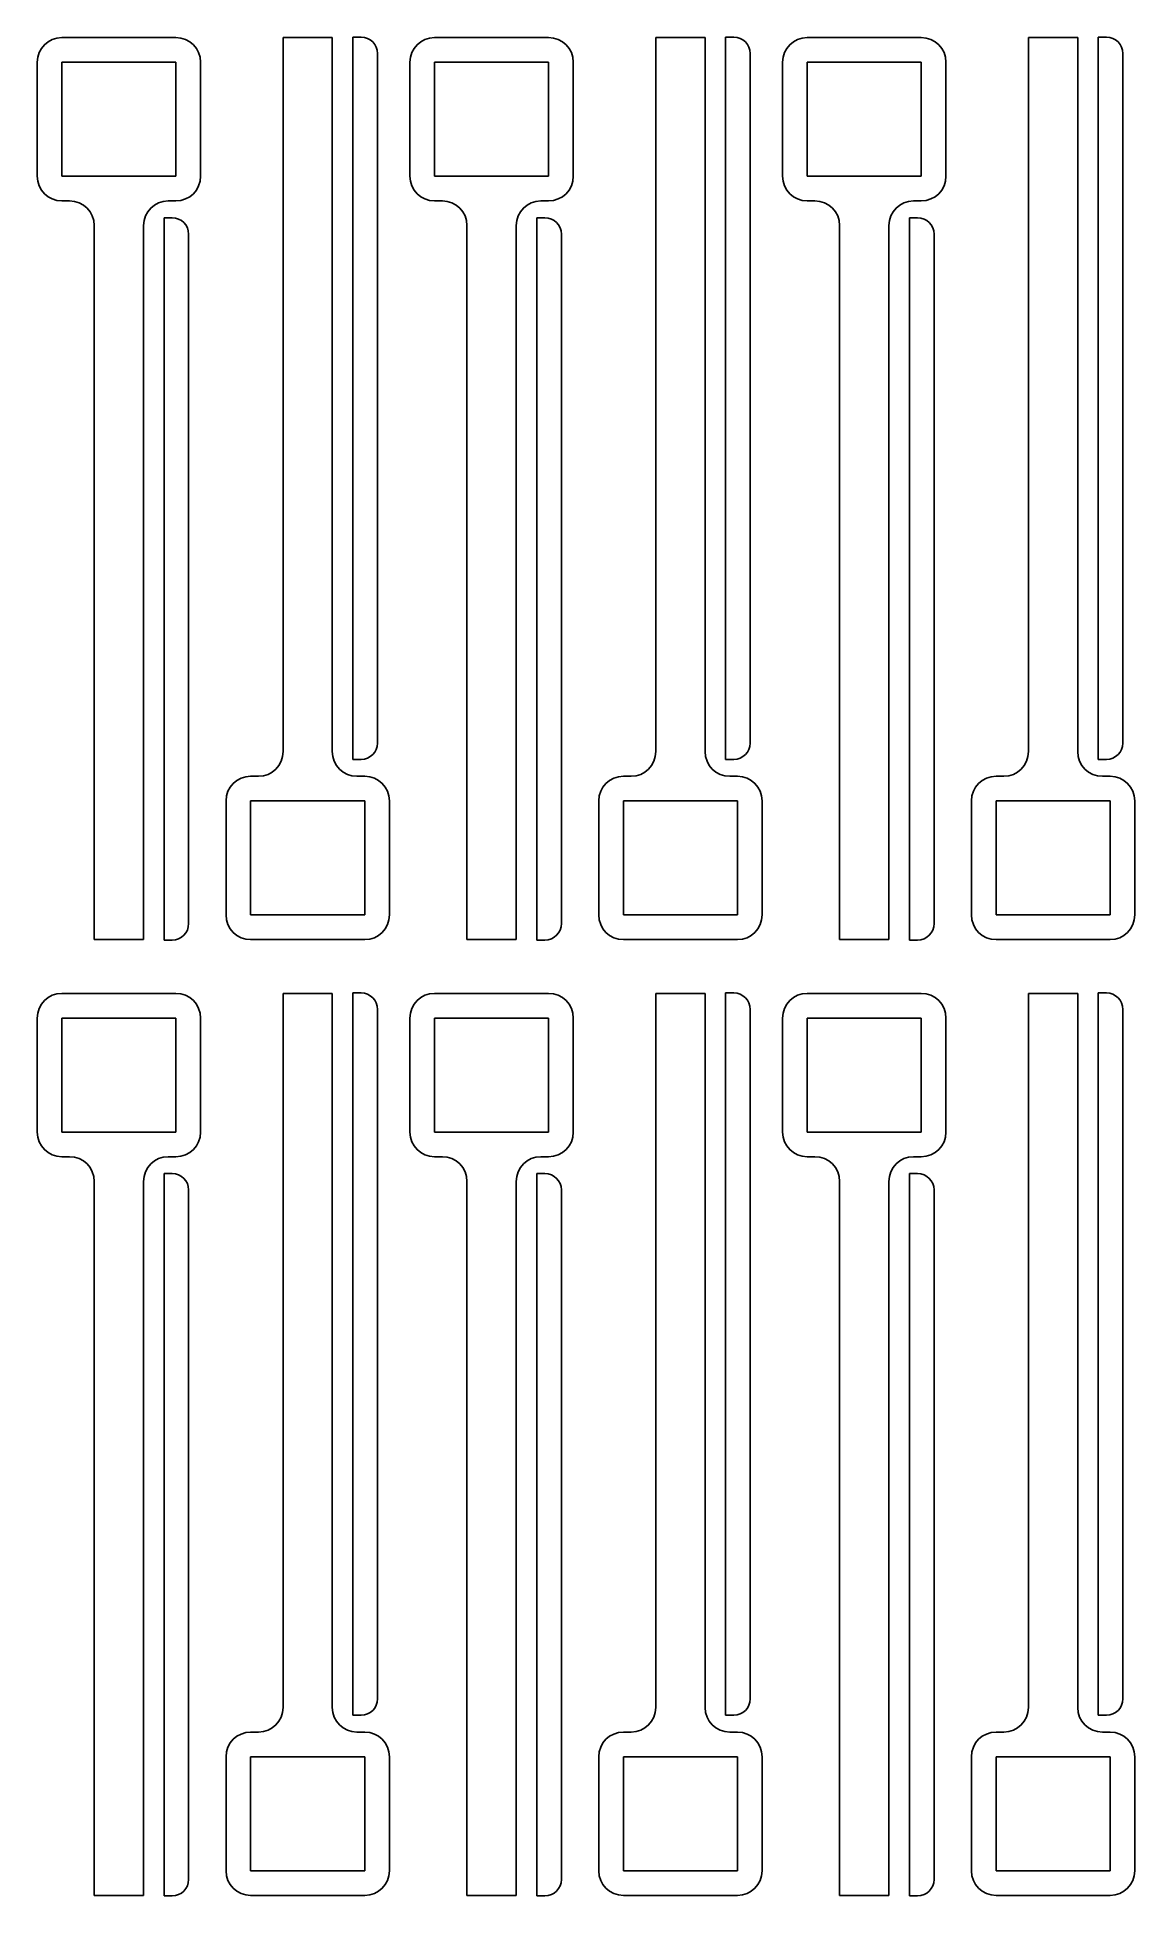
# Model space of a CAD drawing. Header units: millimetres. Extents: x 17 to 151, y -176 to 50.
import ezdxf

# ---------------------------------------------------------------- set-up
doc = ezdxf.new("R2010")
doc.units = ezdxf.units.MM
doc.layers.get('0').update_dxf_attribs({"linetype": 'CONTINUOUS', "lineweight": 25, "true_color": 0xffffff})

msp = doc.modelspace()

# ---------------------------------------------------------------- linework, layer by layer
for p, q in [((33.95, 49.95), (20.05, 49.95)), ((47, 49.95), (53, 49.95)), ((47, -37.05), (47, 49.95)), ((53, 49.95), (53, -37.05)), ((55.5, 50), (56.5, 50)), ((55.5, -38), (55.5, 50)), ((79.35, 49.95), (65.45, 49.95)), ((92.4, 49.95), (98.4, 49.95)), ((92.4, -37.05), (92.4, 49.95)), ((98.4, 49.95), (98.4, -37.05)), ((100.9, 50), (101.9, 50)), ((100.9, -38), (100.9, 50)), ((124.74, 49.95), (110.84, 49.95)), ((137.79, 49.95), (143.79, 49.95)), ((137.79, -37.05), (137.79, 49.95)), ((143.79, 49.95), (143.79, -37.05)), ((146.29, 50), (147.29, 50)), ((146.29, -38), (146.29, 50)), ((58.5, 48), (58.5, -36)), ((103.9, 48), (103.9, -36)), ((149.29, 48), (149.29, -36)), ((17.05, 46.95), (17.05, 33.05)), ((33.95, 46.95), (20.05, 46.95)), ((20.05, 46.95), (20.05, 33.05)), ((33.95, 33.05), (33.95, 46.95)), ((36.95, 33.05), (36.95, 46.95)), ((62.45, 46.95), (62.45, 33.05)), ((79.35, 46.95), (65.45, 46.95)), ((65.45, 46.95), (65.45, 33.05)), ((79.35, 33.05), (79.35, 46.95)), ((82.35, 33.05), (82.35, 46.95)), ((107.84, 46.95), (107.84, 33.05)), ((124.74, 46.95), (110.84, 46.95)), ((110.84, 46.95), (110.84, 33.05)), ((124.74, 33.05), (124.74, 46.95)), ((127.74, 33.05), (127.74, 46.95)), ((20.05, 33.05), (33.95, 33.05)), ((65.45, 33.05), (79.35, 33.05)), ((110.84, 33.05), (124.74, 33.05)), ((20.05, 30.05), (21, 30.05)), ((33, 30.05), (33.95, 30.05)), ((65.45, 30.05), (66.4, 30.05)), ((78.4, 30.05), (79.35, 30.05)), ((110.84, 30.05), (111.79, 30.05)), ((123.79, 30.05), (124.74, 30.05)), ((33.5, 28), (32.5, 28)), ((32.5, 28), (32.5, -60)), ((78.9, 28), (77.9, 28)), ((77.9, 28), (77.9, -60)), ((124.29, 28), (123.29, 28)), ((123.29, 28), (123.29, -60)), ((24, 27.05), (24, -59.95)), ((30, -59.95), (30, 27.05)), ((35.5, -58), (35.5, 26)), ((69.4, 27.05), (69.4, -59.95)), ((75.4, -59.95), (75.4, 27.05)), ((80.9, -58), (80.9, 26)), ((114.79, 27.05), (114.79, -59.95)), ((120.79, -59.95), (120.79, 27.05)), ((126.29, -58), (126.29, 26)), ((56.5, -38), (55.5, -38)), ((101.9, -38), (100.9, -38)), ((147.29, -38), (146.29, -38)), ((43.05, -40.05), (44, -40.05)), ((56, -40.05), (56.95, -40.05)), ((88.45, -40.05), (89.4, -40.05)), ((101.4, -40.05), (102.35, -40.05)), ((133.84, -40.05), (134.79, -40.05)), ((146.79, -40.05), (147.74, -40.05)), ((40.05, -56.95), (40.05, -43.05)), ((43.05, -43.05), (56.95, -43.05)), ((43.05, -56.95), (43.05, -43.05)), ((56.95, -43.05), (56.95, -56.95)), ((59.95, -43.05), (59.95, -56.95)), ((85.45, -56.95), (85.45, -43.05)), ((88.45, -43.05), (102.35, -43.05)), ((88.45, -56.95), (88.45, -43.05)), ((102.35, -43.05), (102.35, -56.95)), ((105.35, -43.05), (105.35, -56.95)), ((130.84, -56.95), (130.84, -43.05)), ((133.84, -43.05), (147.74, -43.05)), ((133.84, -56.95), (133.84, -43.05)), ((147.74, -43.05), (147.74, -56.95)), ((150.74, -43.05), (150.74, -56.95)), ((56.95, -56.95), (43.05, -56.95)), ((102.35, -56.95), (88.45, -56.95)), ((147.74, -56.95), (133.84, -56.95)), ((24, -59.95), (30, -59.95)), ((32.5, -60), (33.5, -60)), ((56.95, -59.95), (43.05, -59.95)), ((69.4, -59.95), (75.4, -59.95)), ((77.9, -60), (78.9, -60)), ((102.35, -59.95), (88.45, -59.95)), ((114.79, -59.95), (120.79, -59.95)), ((123.29, -60), (124.29, -60)), ((147.74, -59.95), (133.84, -59.95)), ((33.95, -66.5), (20.05, -66.5)), ((47, -66.5), (53, -66.5)), ((47, -153.5), (47, -66.5)), ((53, -66.5), (53, -153.5)), ((55.5, -66.45), (56.5, -66.45)), ((55.5, -154.45), (55.5, -66.45)), ((79.35, -66.5), (65.45, -66.5)), ((92.4, -66.5), (98.4, -66.5)), ((92.4, -153.5), (92.4, -66.5)), ((98.4, -66.5), (98.4, -153.5)), ((100.9, -66.45), (101.9, -66.45)), ((100.9, -154.45), (100.9, -66.45)), ((124.74, -66.5), (110.84, -66.5)), ((137.79, -66.5), (143.79, -66.5)), ((137.79, -153.5), (137.79, -66.5)), ((143.79, -66.5), (143.79, -153.5)), ((146.29, -66.45), (147.29, -66.45)), ((146.29, -154.45), (146.29, -66.45)), ((17.05, -69.5), (17.05, -83.4)), ((33.95, -69.5), (20.05, -69.5)), ((20.05, -69.5), (20.05, -83.4)), ((33.95, -83.4), (33.95, -69.5)), ((36.95, -83.4), (36.95, -69.5)), ((58.5, -68.45), (58.5, -152.45)), ((62.45, -69.5), (62.45, -83.4)), ((79.35, -69.5), (65.45, -69.5)), ((65.45, -69.5), (65.45, -83.4)), ((79.35, -83.4), (79.35, -69.5)), ((82.35, -83.4), (82.35, -69.5)), ((103.9, -68.45), (103.9, -152.45)), ((107.84, -69.5), (107.84, -83.4)), ((124.74, -69.5), (110.84, -69.5)), ((110.84, -69.5), (110.84, -83.4)), ((124.74, -83.4), (124.74, -69.5)), ((127.74, -83.4), (127.74, -69.5)), ((149.29, -68.45), (149.29, -152.45)), ((20.05, -83.4), (33.95, -83.4)), ((65.45, -83.4), (79.35, -83.4)), ((110.84, -83.4), (124.74, -83.4)), ((20.05, -86.4), (21, -86.4)), ((33, -86.4), (33.95, -86.4)), ((65.45, -86.4), (66.4, -86.4)), ((78.4, -86.4), (79.35, -86.4)), ((110.84, -86.4), (111.79, -86.4)), ((123.79, -86.4), (124.74, -86.4)), ((24, -89.4), (24, -176.4)), ((30, -176.4), (30, -89.4)), ((33.5, -88.45), (32.5, -88.45)), ((32.5, -88.45), (32.5, -176.45)), ((35.5, -174.45), (35.5, -90.45)), ((69.4, -89.4), (69.4, -176.4)), ((75.4, -176.4), (75.4, -89.4)), ((78.9, -88.45), (77.9, -88.45)), ((77.9, -88.45), (77.9, -176.45)), ((80.9, -174.45), (80.9, -90.45)), ((114.79, -89.4), (114.79, -176.4)), ((120.79, -176.4), (120.79, -89.4)), ((124.29, -88.45), (123.29, -88.45)), ((123.29, -88.45), (123.29, -176.45)), ((126.29, -174.45), (126.29, -90.45)), ((56.5, -154.45), (55.5, -154.45)), ((101.9, -154.45), (100.9, -154.45)), ((147.29, -154.45), (146.29, -154.45)), ((43.05, -156.5), (44, -156.5)), ((56, -156.5), (56.95, -156.5)), ((88.45, -156.5), (89.4, -156.5)), ((101.4, -156.5), (102.35, -156.5)), ((133.84, -156.5), (134.79, -156.5)), ((146.79, -156.5), (147.74, -156.5)), ((40.05, -173.4), (40.05, -159.5)), ((43.05, -159.5), (56.95, -159.5)), ((43.05, -173.4), (43.05, -159.5)), ((56.95, -159.5), (56.95, -173.4)), ((59.95, -159.5), (59.95, -173.4)), ((85.45, -173.4), (85.45, -159.5)), ((88.45, -159.5), (102.35, -159.5)), ((88.45, -173.4), (88.45, -159.5)), ((102.35, -159.5), (102.35, -173.4)), ((105.35, -159.5), (105.35, -173.4)), ((130.84, -173.4), (130.84, -159.5)), ((133.84, -159.5), (147.74, -159.5)), ((133.84, -173.4), (133.84, -159.5)), ((147.74, -159.5), (147.74, -173.4)), ((150.74, -159.5), (150.74, -173.4)), ((56.95, -173.4), (43.05, -173.4)), ((102.35, -173.4), (88.45, -173.4)), ((147.74, -173.4), (133.84, -173.4)), ((24, -176.4), (30, -176.4)), ((32.5, -176.45), (33.5, -176.45)), ((56.95, -176.4), (43.05, -176.4)), ((69.4, -176.4), (75.4, -176.4)), ((77.9, -176.45), (78.9, -176.45)), ((102.35, -176.4), (88.45, -176.4)), ((114.79, -176.4), (120.79, -176.4)), ((123.29, -176.45), (124.29, -176.45)), ((147.74, -176.4), (133.84, -176.4))]:
    msp.add_line(p, q)
for centre, radius, start, end in [((20.05, 46.95), 3, 90, 180), ((33.95, 46.95), 3, 0, 90), ((56.5, 48), 2, 0, 90), ((65.45, 46.95), 3, 90, 180), ((79.35, 46.95), 3, 0, 90), ((101.9, 48), 2, 0, 90), ((110.84, 46.95), 3, 90, 180), ((124.74, 46.95), 3, 0, 90), ((147.29, 48), 2, 0, 90), ((20.05, 33.05), 3, 180, 270), ((33.95, 33.05), 3, 270, 0), ((65.45, 33.05), 3, 180, 270), ((79.35, 33.05), 3, 270, 0), ((110.84, 33.05), 3, 180, 270), ((124.74, 33.05), 3, 270, 0), ((21, 27.05), 3, 0, 90), ((33, 27.05), 3, 90, 180), ((66.4, 27.05), 3, 0, 90), ((78.4, 27.05), 3, 90, 180), ((111.79, 27.05), 3, 0, 90), ((123.79, 27.05), 3, 90, 180), ((33.5, 26), 2, 0, 90), ((78.9, 26), 2, 0, 90), ((124.29, 26), 2, 0, 90), ((56.5, -36), 2, 270, 0), ((101.9, -36), 2, 270, 0), ((147.29, -36), 2, 270, 0), ((44, -37.05), 3, 270, 0), ((56, -37.05), 3, 180, 270), ((89.4, -37.05), 3, 270, 0), ((101.4, -37.05), 3, 180, 270), ((134.79, -37.05), 3, 270, 0), ((146.79, -37.05), 3, 180, 270), ((43.05, -43.05), 3, 90, 180), ((56.95, -43.05), 3, 0, 90), ((88.45, -43.05), 3, 90, 180), ((102.35, -43.05), 3, 0, 90), ((133.84, -43.05), 3, 90, 180), ((147.74, -43.05), 3, 0, 90), ((33.5, -58), 2, 270, 0), ((43.05, -56.95), 3, 180, 270), ((56.95, -56.95), 3, 270, 0), ((78.9, -58), 2, 270, 0), ((88.45, -56.95), 3, 180, 270), ((102.35, -56.95), 3, 270, 0), ((124.29, -58), 2, 270, 0), ((133.84, -56.95), 3, 180, 270), ((147.74, -56.95), 3, 270, 0), ((20.05, -69.5), 3, 90, 180), ((33.95, -69.5), 3, 0, 90), ((56.5, -68.45), 2, 0, 90), ((65.45, -69.5), 3, 90, 180), ((79.35, -69.5), 3, 0, 90), ((101.9, -68.45), 2, 0, 90), ((110.84, -69.5), 3, 90, 180), ((124.74, -69.5), 3, 0, 90), ((147.29, -68.45), 2, 0, 90), ((20.05, -83.4), 3, 180, 270), ((33.95, -83.4), 3, 270, 0), ((65.45, -83.4), 3, 180, 270), ((79.35, -83.4), 3, 270, 0), ((110.84, -83.4), 3, 180, 270), ((124.74, -83.4), 3, 270, 0), ((21, -89.4), 3, 0, 90), ((33, -89.4), 3, 90, 180), ((66.4, -89.4), 3, 0, 90), ((78.4, -89.4), 3, 90, 180), ((111.79, -89.4), 3, 0, 90), ((123.79, -89.4), 3, 90, 180), ((33.5, -90.45), 2, 0, 90), ((78.9, -90.45), 2, 0, 90), ((124.29, -90.45), 2, 0, 90), ((44, -153.5), 3, 270, 0), ((56, -153.5), 3, 180, 270), ((56.5, -152.45), 2, 270, 0), ((89.4, -153.5), 3, 270, 0), ((101.4, -153.5), 3, 180, 270), ((101.9, -152.45), 2, 270, 0), ((134.79, -153.5), 3, 270, 0), ((146.79, -153.5), 3, 180, 270), ((147.29, -152.45), 2, 270, 0), ((43.05, -159.5), 3, 90, 180), ((56.95, -159.5), 3, 0, 90), ((88.45, -159.5), 3, 90, 180), ((102.35, -159.5), 3, 0, 90), ((133.84, -159.5), 3, 90, 180), ((147.74, -159.5), 3, 0, 90), ((43.05, -173.4), 3, 180, 270), ((56.95, -173.4), 3, 270, 0), ((88.45, -173.4), 3, 180, 270), ((102.35, -173.4), 3, 270, 0), ((133.84, -173.4), 3, 180, 270), ((147.74, -173.4), 3, 270, 0), ((33.5, -174.45), 2, 270, 0), ((78.9, -174.45), 2, 270, 0), ((124.29, -174.45), 2, 270, 0)]:
    msp.add_arc(centre, radius, start, end)

doc.saveas('drawing.dxf')
